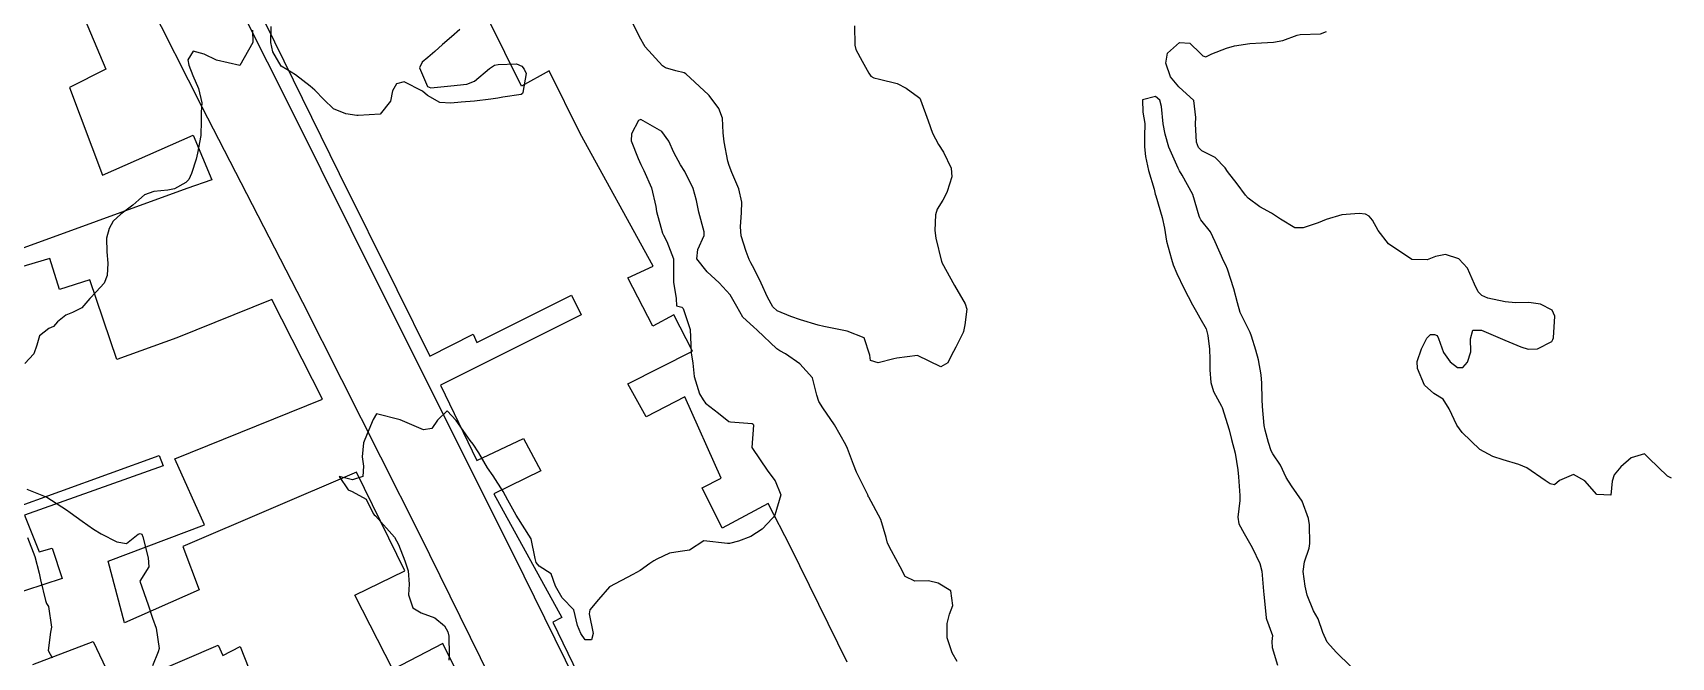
# Model space of a CAD drawing. Header units: metres. Extents: x 298520 to 308411, y 7433745 to 7450750.
# Drawn here: x 305647.5 to 305787, y 7436180.4 to 7436233.5 of the extents above; entities that cross this region are included whole.
import ezdxf

# ---------------------------------------------------------------- set-up
doc = ezdxf.new("R2010")
doc.units = ezdxf.units.M
doc.header["$LTSCALE"] = 10
for name, color, linetype in [('Curvas de Nivel 1m', 11, 'Continuous'), ('Edificações', 30, 'Continuous'), ('Vias Primárias', 230, 'Continuous')]:
    doc.layers.add(name, color=color, linetype=linetype)

msp = doc.modelspace()

# ---------------------------------------------------------------- linework, layer by layer
at = {"layer": 'Curvas de Nivel 1m', "flags": 128}
for points, elevation in [([(305717.47, 7436234.13), (305717.5, 7436232.48), (305717.58, 7436232.12), (305718.11, 7436231.13), (305718.68, 7436230.11), (305718.86, 7436229.86), (305719.11, 7436229.7), (305719.61, 7436229.59), (305721.1, 7436229.23), (305721.86, 7436228.83), (305722.93, 7436228.05), (305723.02, 7436227.98), (305723.09, 7436227.82), (305723.73, 7436226.04), (305724.11, 7436224.99), (305724.61, 7436224.03), (305725.04, 7436223.38), (305725.69, 7436222.02), (305725.76, 7436221.28), (305725.37, 7436220.03), (305725.26, 7436219.76), (305724.99, 7436219.3), (305724.5, 7436218.51), (305724.38, 7436218.04), (305724.3, 7436216.7), (305724.39, 7436216.04), (305724.88, 7436214.07), (305724.9, 7436214.03), (305724.92, 7436213.97), (305725.99, 7436212.02), (305726.88, 7436210.45), (305727.03, 7436210.01), (305726.86, 7436208.67), (305726.75, 7436208.11), (305726.73, 7436208.01), (305726.1, 7436206.76), (305725.7, 7436206.02), (305725.43, 7436205.42), (305724.82, 7436205.08), (305722.83, 7436206.05), (305721.08, 7436205.82), (305720.83, 7436205.78), (305719.49, 7436205.42), (305718.83, 7436205.62), (305718.76, 7436206.1), (305718.3, 7436207.56), (305716.85, 7436208.13), (305714.86, 7436208.54), (305714.37, 7436208.65), (305712.86, 7436209.1), (305712.05, 7436209.37), (305710.87, 7436209.85), (305710.51, 7436210.2), (305710.07, 7436211.02), (305709.51, 7436212.21), (305708.92, 7436213.44), (305708.65, 7436213.95), (305708.51, 7436214.23), (305708.23, 7436214.93), (305707.82, 7436216.24), (305707.75, 7436217.02), (305707.85, 7436218.24), (305707.88, 7436219.13), (305707.63, 7436220.24), (305707.01, 7436221.65), (305706.78, 7436222.25), (305706.68, 7436222.6), (305706.36, 7436224.26), (305706.29, 7436225.02), (305706.23, 7436226.26), (305705.92, 7436227.1), (305705.09, 7436228.21), (305705.04, 7436228.27), (305703.11, 7436230.05), (305702.96, 7436230.14), (305702.26, 7436230.3), (305701.37, 7436230.57), (305701.12, 7436230.72), (305699.63, 7436232.34), (305699.15, 7436233.2), (305698.58, 7436234.35)], 702), ([(305666.19, 7436233.77), (305666.22, 7436232.73), (305665.12, 7436230.75), (305663.13, 7436231.21), (305662.08, 7436231.73), (305661.13, 7436231.99), (305660.7, 7436231.23), (305660.77, 7436230.8), (305661.11, 7436229.91), (305661.59, 7436228.79), (305661.87, 7436227.57), (305661.83, 7436226.79), (305661.81, 7436226.04), (305661.78, 7436224.79), (305661.52, 7436223.28), (305661.39, 7436222.79), (305661.01, 7436221.56), (305660.77, 7436221.04), (305660.52, 7436220.8), (305659.55, 7436220.26), (305658.99, 7436220.13), (305657.78, 7436220.04), (305656.99, 7436219.75), (305656.51, 7436219.31), (305656, 7436218.85), (305654.97, 7436218.09), (305654.34, 7436217.49), (305653.98, 7436216.88), (305653.76, 7436216.06), (305653.79, 7436214.88), (305653.88, 7436213.91), (305653.83, 7436212.88), (305653.57, 7436212.21), (305652.89, 7436211.47), (305652.34, 7436210.9), (305651.65, 7436210.13), (305650.86, 7436209.71), (305650.3, 7436209.49), (305649.59, 7436208.93), (305649.24, 7436208.54), (305648.85, 7436208.36), (305648.06, 7436207.73), (305647.83, 7436206.95), (305647.58, 7436206.2), (305646.81, 7436205.37)], 702), ([(305683.86, 7436233.82), (305683.15, 7436233.2), (305682.39, 7436232.54), (305681.72, 7436231.96), (305681.13, 7436231.45), (305680.65, 7436231.04), (305680.43, 7436230.57), (305681.1, 7436228.96), (305681.39, 7436228.85), (305683.1, 7436229.02), (305684.44, 7436229.18), (305685.1, 7436229.43), (305686.39, 7436230.49), (305686.81, 7436230.79), (305687.12, 7436230.85), (305688.68, 7436230.9), (305689.12, 7436230.7), (305689.34, 7436230.46), (305689.49, 7436230.07), (305689.22, 7436228.46), (305689.19, 7436228.37), (305689.09, 7436228.3), (305687.52, 7436228.05), (305687.09, 7436227.98), (305686.49, 7436227.89), (305685.09, 7436227.73), (305683.96, 7436227.64), (305683.08, 7436227.56), (305682.14, 7436227.6), (305681.09, 7436228.21), (305680.66, 7436228.56), (305679.1, 7436229.37), (305678.47, 7436229.21), (305678.11, 7436228.59), (305677.96, 7436227.72), (305677.07, 7436226.6), (305675.2, 7436226.49), (305675.07, 7436226.5), (305674.13, 7436226.64), (305673.08, 7436227.07), (305672.28, 7436227.86), (305671.51, 7436228.67), (305671.1, 7436229.01), (305669.86, 7436229.95), (305669.12, 7436230.41), (305668.64, 7436230.7), (305667.92, 7436231.93), (305667.77, 7436232.71), (305667.79, 7436234.08)], 702), ([(305787.04, 7436195.61), (305786.72, 7436195.79), (305785.12, 7436197.31), (305784.74, 7436197.67), (305783.62, 7436197.33), (305782.73, 7436196.57), (305782.16, 7436195.9), (305782, 7436195.35), (305781.88, 7436194.16), (305780.7, 7436194.22), (305779.67, 7436195.37), (305778.72, 7436195.91), (305777.5, 7436195.4), (305777.08, 7436195.04), (305776.71, 7436195.14), (305776.28, 7436195.41), (305774.72, 7436196.48), (305774.06, 7436196.77), (305772.73, 7436197.17), (305771.83, 7436197.47), (305770.74, 7436198.06), (305769.23, 7436199.5), (305768.76, 7436200.12), (305768.11, 7436201.51), (305767.61, 7436202.34), (305766.8, 7436202.81), (305766.02, 7436203.54), (305765.41, 7436204.96), (305765.39, 7436205.54), (305765.77, 7436206.62), (305766.22, 7436207.54), (305766.54, 7436207.85), (305766.86, 7436207.86), (305767.09, 7436207.77), (305767.21, 7436207.52), (305767.64, 7436206.31), (305768.19, 7436205.51), (305768.83, 7436205.05), (305769.28, 7436205.04), (305769.69, 7436205.49), (305769.97, 7436206.36), (305769.93, 7436207.49), (305770.12, 7436208.23), (305770.86, 7436208.21), (305772.65, 7436207.46), (305772.85, 7436207.37), (305774.21, 7436206.8), (305774.84, 7436206.61), (305775.65, 7436206.62), (305776.85, 7436207.26), (305776.95, 7436207.41), (305776.99, 7436207.55), (305777.11, 7436209.41), (305776.88, 7436209.93), (305775.89, 7436210.42), (305774.89, 7436210.57), (305773.78, 7436210.55), (305772.89, 7436210.64), (305771.42, 7436210.95), (305770.9, 7436211.17), (305770.58, 7436211.48), (305770.27, 7436212.13), (305769.67, 7436213.49), (305768.93, 7436214.29), (305767.81, 7436214.65), (305766.94, 7436214.49), (305766.25, 7436214.22), (305764.93, 7436214.24), (305762.95, 7436215.58), (305762.08, 7436216.7), (305761.59, 7436217.59), (305761.31, 7436217.93), (305760.98, 7436218.11), (305760.44, 7436218.14), (305758.98, 7436218.05), (305757.65, 7436217.64), (305756.97, 7436217.36), (305755.69, 7436216.93), (305754.97, 7436216.93), (305753.76, 7436217.68), (305752.98, 7436218.18), (305752, 7436218.72), (305750.99, 7436219.47), (305750.78, 7436219.72), (305750.07, 7436220.67), (305749.23, 7436221.74), (305749.03, 7436222.03), (305748.19, 7436222.91), (305747.04, 7436223.49), (305746.76, 7436223.77), (305746.61, 7436224.22), (305746.5, 7436225.78), (305746.54, 7436226.32), (305746.36, 7436227.78), (305745.1, 7436228.93), (305744.39, 7436229.8), (305743.98, 7436230.96), (305744.12, 7436231.8), (305745.15, 7436232.73), (305746.02, 7436232.65), (305746.94, 7436231.77), (305747.14, 7436231.58), (305747.4, 7436231.51), (305747.89, 7436231.76), (305749.15, 7436232.24), (305749.84, 7436232.42), (305751.15, 7436232.62), (305752.13, 7436232.69), (305753.15, 7436232.74), (305753.95, 7436232.89), (305755.16, 7436233.34), (305755.43, 7436233.4), (305757.16, 7436233.45), (305757.67, 7436233.64)], 702), ([(305759.7, 7436179.61), (305758.53, 7436180.76), (305757.72, 7436181.63), (305757.37, 7436182.46), (305756.95, 7436183.64), (305756.57, 7436184.31), (305756.02, 7436185.66), (305755.84, 7436186.42), (305755.69, 7436187.66), (305755.79, 7436188.49), (305756.18, 7436189.65), (305756.25, 7436190.04), (305756.22, 7436191.65), (305756.14, 7436192.19), (305755.59, 7436193.66), (305754.7, 7436194.95), (305754.24, 7436195.68), (305753.76, 7436196.73), (305753.11, 7436197.69), (305752.97, 7436197.93), (305752.74, 7436198.64), (305752.45, 7436199.7), (305752.37, 7436200.09), (305752.21, 7436201.71), (305752.2, 7436202.3), (305752.16, 7436203.71), (305752.11, 7436204.41), (305751.87, 7436205.7), (305751.64, 7436206.51), (305751.28, 7436207.71), (305751.17, 7436208.03), (305750.86, 7436208.64), (305750.31, 7436209.73), (305750.08, 7436210.54), (305749.78, 7436211.73), (305749.24, 7436213.42), (305749.1, 7436213.74), (305748.93, 7436214.07), (305748.19, 7436215.75), (305747.78, 7436216.58), (305746.97, 7436217.62), (305746.87, 7436217.77), (305746.81, 7436217.93), (305746.28, 7436219.78), (305745.38, 7436221.42), (305745.15, 7436221.79), (305745.03, 7436222.02), (305744.25, 7436223.8), (305743.94, 7436224.92), (305743.77, 7436225.8), (305743.61, 7436227.28), (305743.48, 7436227.81), (305743.1, 7436228.13), (305741.99, 7436227.83), (305742.03, 7436226.77), (305742.19, 7436225.82), (305742.17, 7436224.71), (305742.17, 7436223.82), (305742.24, 7436223.02), (305742.52, 7436221.82), (305743, 7436220.22), (305743.09, 7436219.81), (305743.13, 7436219.67), (305743.68, 7436217.8), (305743.86, 7436216.91), (305744.04, 7436215.8), (305744.46, 7436214.26), (305744.62, 7436213.79), (305744.92, 7436213.03), (305745.53, 7436211.78), (305746.27, 7436210.38), (305746.59, 7436209.77), (305746.87, 7436209.28), (305747.41, 7436208.32), (305747.56, 7436207.76), (305747.7, 7436206.61), (305747.72, 7436205.76), (305747.73, 7436204.85), (305747.83, 7436203.75), (305748.05, 7436203), (305748.73, 7436201.74), (305748.78, 7436201.64), (305749.37, 7436199.73), (305749.57, 7436198.91), (305749.88, 7436197.73), (305750.13, 7436196.31), (305750.16, 7436195.73), (305750.29, 7436194.13), (305750.29, 7436193.72), (305750.11, 7436192.29), (305750.21, 7436191.72), (305750.65, 7436190.9), (305751.34, 7436189.71), (305751.99, 7436188.34), (305752.16, 7436187.7), (305752.3, 7436186), (305752.33, 7436185.7), (305752.53, 7436183.74), (305752.53, 7436183.7), (305752.56, 7436183.59), (305753.08, 7436182.22), (305753.01, 7436181.69), (305753.05, 7436181.18), (305753.5, 7436179.69)], 701), ([(305726.21, 7436180.01), (305725.8, 7436180.74), (305725.37, 7436182.02), (305725.35, 7436183.22), (305725.57, 7436184.02), (305725.83, 7436184.76), (305725.66, 7436186.02), (305724.6, 7436186.67), (305723.78, 7436186.86), (305722.6, 7436186.83), (305721.77, 7436187.23), (305721.35, 7436188.07), (305720.63, 7436189.43), (305720.29, 7436190.08), (305720.16, 7436190.57), (305719.72, 7436192.09), (305718.68, 7436194), (305718.64, 7436194.06), (305718.62, 7436194.1), (305718.59, 7436194.2), (305717.65, 7436196.12), (305717.37, 7436196.78), (305716.88, 7436198.13), (305716.74, 7436198.46), (305715.77, 7436200.14), (305714.78, 7436201.6), (305714.43, 7436202.15), (305714.27, 7436202.67), (305713.88, 7436204.16), (305712.82, 7436205.36), (305711.6, 7436206.19), (305711.1, 7436206.46), (305710.84, 7436206.64), (305709.17, 7436208.22), (305708.86, 7436208.5), (305707.96, 7436209.33), (305707.44, 7436210.24), (305706.89, 7436211.23), (305705.95, 7436212.26), (305704.91, 7436213.18), (305704.04, 7436214.28), (305704.12, 7436215.09), (305704.66, 7436216.27), (305704.65, 7436216.58), (305704.21, 7436218.28), (305704.01, 7436219.25), (305703.73, 7436220.28), (305703.01, 7436221.72), (305702.66, 7436222.3), (305702.09, 7436223.36), (305701.65, 7436224.31), (305701.06, 7436225.14), (305699.26, 7436226.15), (305699.07, 7436226.08), (305698.47, 7436224.93), (305698.44, 7436224.35), (305699.03, 7436222.84), (305699.27, 7436222.34), (305699.53, 7436221.82), (305700.19, 7436220.33), (305700.54, 7436218.76), (305700.61, 7436218.32), (305700.96, 7436216.99), (305701.12, 7436216.48), (305701.19, 7436216.32), (305701.48, 7436215.77), (305702.04, 7436214.3), (305702.04, 7436213.43), (305702.04, 7436212.3), (305702.27, 7436210.91), (305702.3, 7436210.3), (305702.76, 7436210.18), (305702.87, 7436210.05), (305703.47, 7436208.28), (305703.5, 7436207.63), (305703.57, 7436206.28), (305703.7, 7436205.4), (305703.81, 7436204.28), (305704.27, 7436202.8), (305704.57, 7436202.27), (305704.78, 7436202.01), (305705.89, 7436201.14), (305706.76, 7436200.45), (305706.91, 7436200.4), (305708.76, 7436200.28), (305708.83, 7436200.22), (305708.87, 7436200.12), (305708.73, 7436198.22), (305710.08, 7436196.21), (305710.7, 7436195.37), (305711.19, 7436194.19), (305710.67, 7436192.46), (305710.56, 7436192.3), (305710.49, 7436192.2), (305709.6, 7436191.27), (305708.65, 7436190.64), (305707.58, 7436190.24), (305706.82, 7436190.06), (305706.64, 7436190.06), (305704.64, 7436190.27), (305703.42, 7436189.49), (305702.63, 7436189.36), (305701.71, 7436189.22), (305700.62, 7436188.71), (305700.37, 7436188.57), (305700.03, 7436188.33), (305699.21, 7436187.74), (305698.6, 7436187.41), (305696.59, 7436186.37), (305695.67, 7436185.28), (305694.93, 7436184.39), (305694.88, 7436184.07), (305695.22, 7436182.38), (305695.08, 7436181.84), (305694.54, 7436181.84), (305694.15, 7436182.39), (305693.88, 7436183.06), (305693.57, 7436184.4), (305692.58, 7436185.41), (305692, 7436186.42), (305691.64, 7436187.46), (305690.61, 7436188.12), (305690.35, 7436188.44), (305690.28, 7436188.78), (305689.92, 7436190.45), (305688.66, 7436192.46), (305687.95, 7436193.74), (305687.55, 7436194.48), (305686.7, 7436195.81), (305686.22, 7436196.49), (305685.46, 7436197.77), (305684.98, 7436198.51), (305684.74, 7436198.83), (305683.53, 7436200.52), (305682.77, 7436201.36), (305681.96, 7436200.54), (305681.48, 7436199.83), (305680.75, 7436199.74), (305678.76, 7436200.58), (305676.77, 7436201.1), (305676.48, 7436200.6), (305675.97, 7436199.38), (305675.64, 7436198.62), (305675.53, 7436197.42), (305675.66, 7436196.62), (305675.58, 7436195.74), (305674.7, 7436195.47), (305673.59, 7436195.75), (305674.34, 7436194.63), (305674.68, 7436194.47), (305675.87, 7436193.81), (305676.48, 7436192.6), (305676.56, 7436192.5), (305676.66, 7436192.4), (305678.29, 7436190.58), (305678.63, 7436189.95), (305679.17, 7436188.57), (305679.45, 7436187.72), (305679.53, 7436186.57), (305679.47, 7436185.68), (305679.84, 7436184.57), (305680.56, 7436184.15), (305681.72, 7436183.71), (305682.55, 7436183.03), (305682.82, 7436182.53), (305682.91, 7436182.16), (305682.95, 7436180.53), (305682.92, 7436180.12)], 701), ([(305646.97, 7436194.67), (305648.67, 7436193.99), (305650.35, 7436192.92), (305650.66, 7436192.7), (305651.69, 7436191.94), (305652.65, 7436191.27), (305653.3, 7436190.88), (305654.63, 7436190.18), (305655.45, 7436190.04), (305656.47, 7436190.84), (305656.64, 7436190.89), (305656.77, 7436190.84), (305656.86, 7436190.62), (305657.32, 7436188.83), (305657.37, 7436188.07), (305656.59, 7436186.84), (305657.31, 7436184.83), (305657.69, 7436183.69), (305657.98, 7436182.83), (305658.25, 7436181.1), (305658.17, 7436180.82), (305657.69, 7436179.64)], 702), ([(305647.03, 7436190.57), (305647.66, 7436188.95), (305648.03, 7436187.51), (305648.14, 7436186.94), (305648.57, 7436185.19), (305648.66, 7436184.94), (305648.81, 7436184.69), (305649.07, 7436182.93), (305648.98, 7436182.49), (305648.78, 7436180.94), (305649.12, 7436180.32)], 703)]:
    msp.add_lwpolyline(points, dxfattribs=dict(at, elevation=elevation))
at = {"layer": 'Edificações'}
for points in [[(305640.21, 7436239.98), (305647.56, 7436242.9), (305650.78, 7436235.12), (305651.62, 7436235.37), (305653.71, 7436230.44), (305650.62, 7436228.89), (305653.42, 7436221.41), (305661.15, 7436224.83), (305662.74, 7436221.03), (305660.61, 7436220.28), (305660.61, 7436220.28), (305637.42, 7436211.85)], [(305716.83, 7436179.94), (305712.02, 7436189.75), (305710.12, 7436193.46), (305706.2, 7436191.34), (305704.48, 7436194.78), (305706.11, 7436195.62), (305703.02, 7436202.55), (305699.71, 7436200.83), (305698.17, 7436203.65), (305703.68, 7436206.44), (305702.09, 7436209.53), (305700.28, 7436208.56), (305698.17, 7436212.66), (305700.33, 7436213.68), (305694.11, 7436224.97), (305691.45, 7436230.29), (305689.1, 7436229), (305681.98, 7436243.42)], [(305666.52, 7436235.96), (305673.58, 7436221.57), (305678.49, 7436211.69), (305681.31, 7436205.99), (305684.98, 7436207.88), (305685.29, 7436207.17), (305693.36, 7436211.21), (305694.18, 7436209.52), (305682.22, 7436203.52), (305685.29, 7436197.13), (305689.27, 7436199), (305690.75, 7436196.23), (305686.74, 7436194.27), (305692.54, 7436183.75), (305691.77, 7436183.35), (305693.9, 7436178.95)], [(305688.69, 7436168.84), (305682.41, 7436181.52), (305678.14, 7436179.31), (305674.91, 7436185.65), (305679.18, 7436187.71), (305675.04, 7436196.13), (305660.25, 7436189.79), (305661.65, 7436186.1), (305655.3, 7436183.29), (305653.9, 7436188.54), (305662.12, 7436191.63), (305659.59, 7436197.27), (305672.17, 7436202.33), (305667.83, 7436210.82), (305659.74, 7436207.55), (305654.64, 7436205.72), (305652.34, 7436212.5), (305649.77, 7436211.69), (305648.92, 7436214.33), (305637.78, 7436211.02)], [(305645.56, 7436192.95), (305658.25, 7436197.54), (305658.6, 7436196.65), (305646.78, 7436192.46), (305648.03, 7436189.34), (305649.12, 7436189.65), (305649.98, 7436187.06), (305645.29, 7436185.54)], [(305647.48, 7436179.74), (305652.61, 7436181.7), (305654.56, 7436177.63), (305663.26, 7436181.38), (305663.66, 7436180.52), (305665.14, 7436181.26), (305665.89, 7436179.39)]]:
    msp.add_lwpolyline(points, dxfattribs=at)
at = {"layer": 'Vias Primárias'}
msp.add_lwpolyline([(305659.53, 7436246.82), (305669.44, 7436227.12), (305677.16, 7436211.6), (305688.42, 7436189.08), (305695.47, 7436174.76), (305705.85, 7436154.39), (305713.28, 7436139.65), (305722.27, 7436124.25), (305730.71, 7436112.49, 0.253076), (305734.95, 7436110.42, 0.081517), (305737.76, 7436111.01), (305745.61, 7436116.29), (305749.09, 7436111.09), (305742.46, 7436106.05, 0.165645), (305740.74, 7436103.49, 0.202393), (305741.46, 7436098.25, 0.05234), (305744.86, 7436093.67, -0.022254), (305753.34, 7436083.59), (305762.66, 7436072.76)], format="xyb", dxfattribs=at)
msp.add_lwpolyline([(305657.25, 7436236.42), (305661.87, 7436227.25), (305670.44, 7436210.59), (305680.43, 7436190.85), (305692.48, 7436166.3), (305702.16, 7436146.94), (305713.41, 7436126.33), (305720.39, 7436115.76), (305734.08, 7436097.09), (305744.66, 7436083.44), (305760.79, 7436065.22)], dxfattribs=at)

doc.saveas('drawing.dxf')
